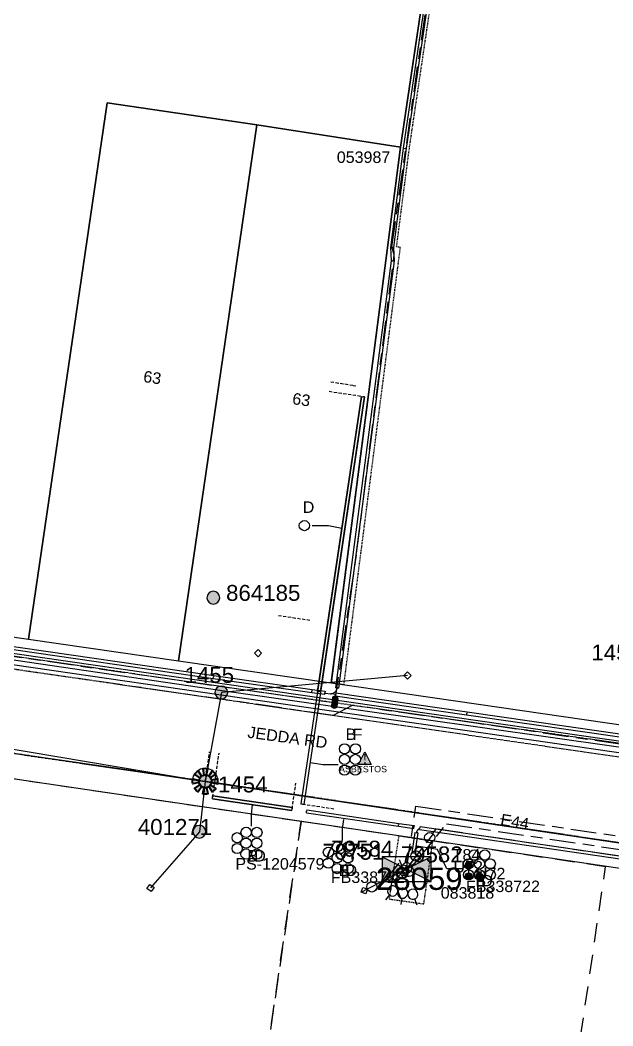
# Model space of a CAD drawing. Header units: metres. Extents: x 303290 to 305422, y 6242588 to 6244350.
# Drawn here: x 304399 to 304492, y 6243070.3 to 6243228.2 of the extents above; entities that cross this region are included whole.
import ezdxf
from ezdxf.enums import TextEntityAlignment as Align

# ---------------------------------------------------------------- set-up
doc = ezdxf.new("R2010")
doc.units = ezdxf.units.M
for name, pattern in [('Cable Exist OH', [1, 1, 0]), ('Cable Exist UG', [8.2, 4, -1.2, 1.8, -1.2]), ('Dash', [5, 3, -2]), ('DASHED', [0.75, 0.5, -0.25]), ('HIDDEN', [0.375, 0.25, -0.125]), ('HIDDEN2', [0.1875, 0.125, -0.0625])]:
    doc.linetypes.add(name, pattern=pattern)
doc.layers.get('0').update_dxf_attribs({"color": 6})
for name, color, linetype in [('Cadastre Developer_SP_EXT', 9, 'Continuous'), ('Cadastre Land Parcels_SP_EXT', 9, 'Continuous'), ('Cadastre Other Property_SP_EXT', 9, 'HIDDEN'), ('Cadastre Roads_SP_EXT', 9, 'Continuous'), ('Duct_SP_EXT', 7, 'Continuous'), ('Equip_HV_EXT', 7, 'Continuous'), ('Equip_LV_EXT', 7, 'Continuous'), ('Equip_SP_SL_EXT', 7, 'Continuous'), ('Mains_HV_EXT', 7, 'Continuous'), ('Mains_LV_EXT', 7, 'Continuous'), ('Mains_SL_EXT', 7, 'Continuous'), ('Mains_TR_EXT', 7, 'Continuous'), ('Services_SP_EXT', 7, 'Continuous'), ('Sub_SP_EXT', 7, 'Continuous'), ('SupportsOH_SP_TR_HV_LV_SL_EXT', 7, 'Continuous'), ('Trench_SP_EXT', 7, 'Continuous'), ('UNKNOWN_FEATURES', 1, 'DASHED')]:
    doc.layers.add(name, color=color, linetype=linetype)
doc.styles.add('iecNAME', font='times.ttf')
doc.styles.add('POLE_LABEL', font='arial.ttf')
doc.styles.get("Standard").update_dxf_attribs({"font": 'arial.ttf'})
doc.styles.add('SWITCH_LABEL', font='arial.ttf', dxfattribs={"height": 2.5})
doc.linetypes.add('Cable E OH', pattern='A,9.4,["E",Standard,S=1.7,R=0,X=0,Y=-1],0', length=9.4)
doc.linetypes.add('Cable P UG', pattern='A,6,-0.5,["P",Standard,S=1.7,R=0,X=0.5,Y=-1],-2.9', length=9.4)

# ---------------------------------------------------------------- blocks, each defined once
blk = doc.blocks.new('SUB_PADMOUNT_EXT')
for points in [[(0, 0), (-3.84, 1.92), (-3.84, -1.92)], [(0, 0), (3.84, 1.92), (3.84, -1.92)]]:
    blk.add_hatch(color=256).paths.add_polyline_path(points)
for p, q in [((3.84, 1.92), (-3.84, -1.92)), ((-3.84, 1.92), (3.84, -1.92))]:
    blk.add_line(p, q)
blk.add_lwpolyline([(-3.84, -1.92), (3.84, -1.92), (3.84, 1.92), (-3.84, 1.92)], close=True)
for tag, height, flags, p in [('ASSET_NUM', 3.5, 8, (2, 2)), ('STREET_CODE', 0.2, 9, (1.5, 0)), ('CONSTRUCTED_VOLTAGE', 0.2, 9, (1.5, -0.2)), ('OPERATING_VOLTAGE', 0.2, 9, (1.5, -0.6)), ('ORIENTATION', 0.2, 9, (1.5, -0.8)), ('OWNED_BY', 0.2, 9, (1.5, -1)), ('OPERATED_BY', 0.2, 9, (1.5, -1.2)), ('SECONDARY_VOLTAGE', 0.2, 9, (1.5, -1.6)), ('NO_PHASES', 0.2, 9, (1.5, -0.4)), ('MAINTAINED_BY', 0.2, 9, (1.5, -1.4)), ('STATE', 0.2, 9, (1.5, -1.8)), ('SUBSTATION_TYPE', 0.2, 9, (1.5, -2.2)), ('STREETNAME', 0.2, 9, (1.5, -3)), ('SUBURB', 0.2, 9, (1.5, -3.2)), ('PARENT', 0.2, 9, (1.5, -2)), ('USAGE', 0.2, 9, (1.5, -2.4)), ('LEGEND', 0.2, 9, (1.5, -2.6)), ('LOCATION', 0.2, 9, (1.5, -2.8)), ('Z', 0.2, 1, (1.5, -3.6)), ('NOTES', 0.2, 9, (1.5, -3.4))]:
    blk.add_attdef(tag, text='', height=height, dxfattribs=dict(flags=flags)).set_placement(p, align=Align.MIDDLE_LEFT)
blk = doc.blocks.new('DUCT_EXT')
blk.add_circle((0, 0.8), 0.8)
at = {"flags": 1}
blk.add_attdef('Z', (0, 0), '', height=0.2, dxfattribs=at)
at = {"flags": 9}
for tag, p in [('DUCT_CODE', (0, 0)), ('XSECT_TYPE', (0, -0.2)), ('STATE', (0, -0.6)), ('FB_REFERENCE', (0, -0.4)), ('NOTES', (0, -0.8))]:
    blk.add_attdef(tag, text='', height=0.2, dxfattribs=at).set_placement(p, align=Align.MIDDLE_LEFT)
blk = doc.blocks.new('SL_NIGHTWATCH_EXT')
at = {"lineweight": 40}
h = blk.add_hatch(color=256, dxfattribs=at)
h.paths.add_polyline_path([(0.39, 1.96, 0.098491), (-0.39, 1.96), (-0.2, 0.98, -0.098491), (0.19, 0.98)])
h.paths.add_polyline_path([(0.55, 0.83, -0.098491), (0.83, 0.56), (1.66, 1.11, 0.098491), (1.11, 1.66)])
h.paths.add_polyline_path([(0.98, 0.2, -0.098491), (0.98, -0.19), (1.96, -0.39, 0.098491), (1.96, 0.39)])
h.paths.add_polyline_path([(0.83, -0.55, -0.098491), (0.56, -0.83), (1.11, -1.66, 0.098491), (1.66, -1.11)])
h.paths.add_polyline_path([(-0.19, -0.98), (-0.39, -1.96, 0.098491), (0.39, -1.96), (0.2, -0.98, -0.098491)])
h.paths.add_polyline_path([(-0.83, -0.56), (-1.66, -1.11, 0.098491), (-1.11, -1.66), (-0.55, -0.83, -0.098491)])
h.paths.add_polyline_path([(-0.98, 0.19), (-1.96, 0.39, 0.098491), (-1.96, -0.39), (-0.98, -0.2, -0.098491)])
h.paths.add_polyline_path([(-1.11, 1.66, 0.098491), (-1.66, 1.11), (-0.83, 0.55, -0.098491), (-0.56, 0.83)])
for p, q in [((-1.16, 1.63), (-1.16, 1.63, 0)), ((-1.1, 1.64), (-1.1, 1.64, 0)), ((1.08, 1.63), (1.08, 1.63, 0)), ((-0.86, -0.57), (-0.86, -0.57, 0)), ((0.82, -0.57), (0.82, -0.57, 0)), ((1.96, -0.37), (1.96, -0.37, 0)), ((1.13, -1.65), (1.13, -1.65, 0))]:
    blk.add_line(p, q, dxfattribs=at)
for points in [[(-0.56, 0.83, 0.098491), (-0.83, 0.55), (-1.66, 1.11, -0.098491), (-1.11, 1.66)], [(-0.2, 0.98, -0.098491), (0.19, 0.98), (0.39, 1.96, 0.098491), (-0.39, 1.96)], [(0.83, 0.56), (1.66, 1.11, 0.098491), (1.11, 1.66), (0.55, 0.83, -0.098491)], [(-0.98, 0.19, 0.098491), (-0.98, -0.2), (-1.96, -0.39, -0.098491), (-1.96, 0.39)], [(0.98, -0.19), (1.96, -0.39, 0.098491), (1.96, 0.39), (0.98, 0.2, -0.098491)], [(-0.83, -0.56, 0.098491), (-0.55, -0.83), (-1.11, -1.66, -0.098491), (-1.66, -1.11)], [(0.2, -0.98), (0.39, -1.96, -0.098491), (-0.39, -1.96), (-0.19, -0.98, 0.098491)], [(0.56, -0.83), (1.11, -1.66, 0.098491), (1.66, -1.11), (0.83, -0.55, -0.098491)]]:
    blk.add_lwpolyline(points, format="xyb", close=True, dxfattribs=at)
blk.add_circle((0, 0), 1, dxfattribs=at)
blk = doc.blocks.new('CCP_EXT')
at = {"flags": 9}
for tag, p in [('LIFE_SUPPORT', (0, -1.6)), ('STATE', (0, -1.8)), ('NOTES', (0, -2))]:
    blk.add_attdef(tag, text='', height=0.2, dxfattribs=at).set_placement(p, align=Align.MIDDLE_LEFT)
blk.add_wipeout([(0, 0.57), (0.57, 0), (0, -0.57), (-0.57, 0)])
blk.add_lwpolyline([(-0.57, 0), (0, 0.57), (0.57, 0), (0, -0.57), (-0.57, 0)])
at = {"flags": 1}
blk.add_attdef('Z', (0, 0), '', height=0.2, dxfattribs=at)
at = {"flags": 9}
for tag, p in [('CCP_TYPE', (0, 0)), ('CONSTRUCTED_VOLTAGE', (0, -0.2)), ('OPERATING_VOLTAGE', (0, -0.6)), ('ORIENTATION', (0, -0.8)), ('OWNED_BY', (0, -1)), ('NO_PHASES', (0, -0.4)), ('USAGE', (0, -1.2)), ('LEGEND', (0, -1.4))]:
    blk.add_attdef(tag, text='', height=0.2, dxfattribs=at).set_placement(p, align=Align.MIDDLE_LEFT)
blk = doc.blocks.new('POLE_EXT')
blk.add_hatch(color=256).paths.add_polyline_path([(-1, 0, 1), (1, 0, 1)])
blk.add_lwpolyline([(-1, 0, 1), (1, 0, 1)], format="xyb", close=True)
for tag, height, flags, p in [('pNumber', 2.5, 8, (-17.84, 2.07)), ('OWNED_BY', 0.2, 9, (1.35, -0.4)), ('SPECIAL_USE', 0.2, 9, (1.35, -0.8)), ('STATE', 0.2, 9, (1.35, -1)), ('cLV', 0.2, 9, (1.35, -1.4)), ('hDepth', 0.2, 9, (1.35, -1.6)), ('PARENT', 0.2, 9, (1.35, -0.6)), ('USAGE', 0.2, 9, (1.35, -1.2)), ('hDia', 0.2, 9, (1.35, -1.8)), ('cHV', 0.2, 9, (1.35, -2)), ('LBRACKET', 0.2, 9, (1.35, -2.2)), ('LExisting', 0.2, 9, (1.35, -2.4)), ('LANTNUMBER', 0.2, 9, (1.35, -2.6)), ('LOther', 0.2, 9, (1.35, -2.8)), ('LRemove', 0.2, 9, (1.35, -3)), ('LEGEND', 0.2, 9, (1.35, -3.2)), ('cLinedev', 0.2, 9, (1.35, -3.4)), ('pExisting', 0.2, 9, (1.35, -3.8)), ('pFooting', 0.2, 9, (1.35, -4.4)), ('pNew', 0.2, 9, (1.35, -4.6)), ('LOCATION', 0.2, 9, (1.35, -3.6)), ('PFNUMBER', 0.2, 9, (1.35, -4)), ('NEWPFNUMBER', 0.2, 9, (1.35, -4.2)), ('pRelocate', 0.2, 9, (1.35, -5)), ('pRemove', 0.2, 9, (1.35, -5.2)), ('pReplace', 0.2, 9, (1.35, -5.4)), ('pStay', 0.2, 9, (1.35, -5.6)), ('pType', 0.2, 9, (1.35, -5.8)), ('cspan', 0.2, 9, (1.35, -6)), ('STREETNAME', 0.2, 9, (1.35, -6.2)), ('SUBURB', 0.2, 9, (1.35, -6.4)), ('OPERATED_BY', 0.2, 9, (1.36, -7.01)), ('NOTES', 0.2, 9, (1.35, -6.6)), ('MAINTAINED_BY', 0.2, 9, (1.36, -6.81))]:
    blk.add_attdef(tag, text='', height=height, dxfattribs=dict(flags=flags)).set_placement(p, align=Align.MIDDLE_LEFT)
at = {"style": 'POLE_LABEL'}
for tag, height, flags, p in [('ASSET_NUM', 2.5, 8, (2, 2)), ('STRUCTURE_PLANT_NUMBER', 0.2, 9, (1.35, 0.03)), ('STREET_CODE', 0.2, 9, (1.35, -0.2))]:
    blk.add_attdef(tag, text='', height=height, dxfattribs=dict(at, flags=flags)).set_placement(p, align=Align.MIDDLE_LEFT)
at = {"flags": 1}
blk.add_attdef('Z', (1.35, -7.33), '', height=0.2, dxfattribs=at)
blk = doc.blocks.new('HV_STJ_EXT')
h = blk.add_hatch(color=256)
edge = h.paths.add_edge_path()
edge.add_ellipse((-0.59, 0.13), major_axis=(0.226, 0.226), ratio=1, start_angle=45, end_angle=135)
edge.add_line((-0.91, 0.13), (-0.91, -0.13))
edge.add_ellipse((-0.59, -0.13), major_axis=(0.226, 0.226), ratio=1, start_angle=135, end_angle=225)
edge.add_line((-0.59, -0.45), (0.59, -0.45))
edge.add_ellipse((0.59, -0.13), major_axis=(-0.226, 0.226), ratio=1, start_angle=135, end_angle=225)
edge.add_line((0.91, -0.13), (0.91, 0.13))
edge.add_ellipse((0.59, 0.13), major_axis=(-0.226, 0.226), ratio=1, start_angle=225, end_angle=315)
edge.add_line((0.59, 0.45), (-0.59, 0.45))
blk.add_lwpolyline([(-0.91, 0.13), (-0.91, -0.13, 0.414214), (-0.59, -0.45), (0.59, -0.45, 0.414214), (0.91, -0.13), (0.91, 0.13, 0.414214), (0.59, 0.45), (-0.59, 0.45, 0.414214)], format="xyb", close=True)
for tag, flags, p in [('ORIENTATION', 9, (1.5, 0)), ('Z', 1, (1.5, -0.8)), ('USAGE', 9, (1.5, -0.2)), ('LEGEND', 9, (1.5, -0.4)), ('NOTES', 9, (1.5, -0.6))]:
    blk.add_attdef(tag, text='', height=0.2, dxfattribs=dict(flags=flags)).set_placement(p, align=Align.MIDDLE_LEFT)
blk = doc.blocks.new('WARNING_FEATURE_EXT')
h = blk.add_hatch(color=2)
h.dxf.hatch_style = 1
h.paths.add_polyline_path([(0, 1.99), (-0.99, 0), (1, 0)])
at = {"color": 18, "true_color": 0x000000}
blk.add_lwpolyline([(-0.99, 0), (0, 1.99), (1, 0)], close=True, dxfattribs=at)
at = {"color": 18, "true_color": 0x000000, "insert": (0, 0.87), "char_height": 1.5, "attachment_point": 5, "line_spacing_factor": 1.5, "style": 'iecNAME'}
blk.add_mtext_dynamic_manual_height_columns('!', width=1.5, gutter_width=4, heights=[0], dxfattribs=at)
at = {"color": 2, "flags": 1}
for tag, p in [('STATE', (1.19, 2.01)), ('HAZMAT_ID', (1.19, 0.72))]:
    blk.add_attdef(tag, p, '', height=0.8, dxfattribs=at)
at = {"color": 2}
blk.add_attdef('WARNING_TYPE', text='', height=1, dxfattribs=at).set_placement((-4.07, -1.22), (4.88, -1.22), align=Align.ALIGNED)
at = {"color": 2, "flags": 1}
blk.add_attdef('WARNING_DESC', text='', height=0.8, dxfattribs=at).set_placement((1.19, -0.56), align=Align.MIDDLE_CENTER)
blk = doc.blocks.new('LV_UG_DFUSE_OPEN_EXT')
for points in [[(1, 0), (0, 0)], [(6.2, 0.01), (7.2, 0.01)]]:
    blk.add_lwpolyline(points)
for centre in [(1.8, 0), (5.4, 0.01)]:
    blk.add_circle(centre, 0.8)
at = {"flags": 9}
for tag, p in [('ACTUAL_STATUS', (0, 0)), ('CONSTRUCTED_VOLTAGE', (0, -0.2)), ('OPERATING_VOLTAGE', (0, -0.6)), ('ORIENTATION', (0, -0.8)), ('STATE', (0, -1)), ('SWITCH_TYPE', (0, -1.2)), ('NO_PHASES', (0, -0.4)), ('USAGE', (0, -1.4)), ('NOTES', (0, -1.6))]:
    blk.add_attdef(tag, text='', height=0.2, dxfattribs=at).set_placement(p, align=Align.MIDDLE_LEFT)
at = {"flags": 1}
blk.add_attdef('Z', (0, 0), '', height=0.2, dxfattribs=at)
blk = doc.blocks.new('LV_UG_DFUSE_CLOSED_EXT')
for points in [[(1, 0), (0, 0)], [(5.04, 0.73), (2.16, -0.72)], [(5.05, -0.71), (2.16, 0.72)], [(6.2, 0.01), (7.2, 0.01)]]:
    blk.add_lwpolyline(points)
for centre in [(1.8, 0), (5.4, 0.01)]:
    blk.add_circle(centre, 0.8)
at = {"flags": 9}
for tag, p in [('ACTUAL_STATUS', (0, 0)), ('CONSTRUCTED_VOLTAGE', (0, -0.2)), ('OPERATING_VOLTAGE', (0, -0.6)), ('ORIENTATION', (0, -0.8)), ('STATE', (0, -1)), ('SWITCH_TYPE', (0, -1.2)), ('NO_PHASES', (0, -0.4)), ('USAGE', (0, -1.4)), ('NOTES', (0, -1.6))]:
    blk.add_attdef(tag, text='', height=0.2, dxfattribs=at).set_placement(p, align=Align.MIDDLE_LEFT)
at = {"flags": 1}
blk.add_attdef('Z', (0, 0), '', height=0.2, dxfattribs=at)
blk = doc.blocks.new('SWG_HOLEC_SU_EXT')
blk.add_line((1.8, -2), (5.8, -2))
for points in [[(1, 0), (0, 0)], [(6.6, 0), (7.6, 0)]]:
    blk.add_lwpolyline(points)
for points in [[(1.8, -0.8, 1), (1.8, 0.8, 1)], [(5.8, -0.8, 1), (5.8, 0.8, 1)]]:
    blk.add_lwpolyline(points, format="xyb", close=True)
at = {"style": 'SWITCH_LABEL', "flags": 8}
blk.add_attdef('ASSET_NUM', text='', height=2.5, rotation=179.9544, dxfattribs=at).set_placement((-2.4, 0), align=Align.MIDDLE_LEFT)
at = {"flags": 1}
blk.add_attdef('Z', (0, 0), '', height=0.2, dxfattribs=at)
at = {"flags": 9}
for tag, p in [('ACTUAL_STATUS', (0, -0.4)), ('CONSTRUCTED_VOLTAGE', (0, -0.6)), ('OPERATING_VOLTAGE', (0, -1)), ('ORIENTATION', (0, -1.2)), ('OWNED_BY', (0, -1.4)), ('NO_PHASES', (0, -0.8)), ('PARENT', (0, -1.6)), ('STATE', (0, -1.8)), ('SWITCH_TYPE', (0, -2)), ('STREETNAME', (0, -2.6)), ('SUBURB', (0, -2.8)), ('USAGE', (0, -2.2)), ('LOCATION', (0, -2.4)), ('NOTES', (0, -3))]:
    blk.add_attdef(tag, text='', height=0.2, dxfattribs=at).set_placement(p, align=Align.MIDDLE_LEFT)
at = {"style": 'SWITCH_LABEL', "flags": 9}
blk.add_attdef('STREET_CODE', text='', height=0.2, dxfattribs=at).set_placement((0, -0.2), align=Align.MIDDLE_LEFT)
blk = doc.blocks.new('CABLE_LARGE_EXT')
h = blk.add_hatch(color=256)
edge = h.paths.add_edge_path()
edge.add_arc((0, 0.55), 0.55, 0, 360)
blk.add_circle((0, 0.55), 0.55)
at = {"flags": 1}
blk.add_attdef('Z', (0, 0), '', height=0.2, dxfattribs=at)
at = {"flags": 9}
for tag, p in [('COND_CODE', (0, 0)), ('STATE', (0, -0.4)), ('XSECT_SIZE', (0, -0.6)), ('FB_REFERENCE', (0, -0.2)), ('NOTES', (0, -0.8))]:
    blk.add_attdef(tag, text='', height=0.2, dxfattribs=at).set_placement(p, align=Align.MIDDLE_LEFT)

msp = doc.modelspace()

# ---------------------------------------------------------------- linework, layer by layer
at = {"layer": 'Cadastre Land Parcels_SP_EXT', "linetype": 'Continuous'}
for points in [[(304689.87, 6243229.17), (304703.6, 6243321.84), (304712.79, 6243383.87), (304724.47, 6243463.08), (304491.96, 6243432.53), (304485.28, 6243387.41), (304476.13, 6243325.63), (304458.71, 6243208.25), (304447.85, 6243124.18), (304470.95, 6243120.83), (304494.4, 6243117.43), (304506.87, 6243201.11), (304530.49, 6243197.61), (304537.29, 6243196.61), (304553.83, 6243194.16), (304577.56, 6243190.66), (304601.15, 6243187.13), (304624.79, 6243183.62), (304681.91, 6243175.15), (304689.87, 6243229.17)], [(304485.28, 6243387.41), (304491.96, 6243432.53), (304424.54, 6243423.69), (304390.95, 6243218.58), (304377.19, 6243134.41), (304400.34, 6243131.06), (304412.7, 6243215.24), (304436.16, 6243211.77), (304458.71, 6243208.25), (304476.13, 6243325.63), (304485.28, 6243387.41)], [(304423.89, 6243127.65), (304436.16, 6243211.77), (304412.7, 6243215.24), (304400.34, 6243131.06), (304423.89, 6243127.65)], [(304458.71, 6243208.25), (304436.16, 6243211.77), (304423.89, 6243127.65), (304447.85, 6243124.18), (304458.71, 6243208.25)], [(304660.4, 6243057.39), (304659.8, 6243063.83), (304656.01, 6243069.07), (304650.12, 6243071.87), (304395.34, 6243109.51), (304374.66, 6242968.9), (304610.22, 6242934.37), (304638.29, 6242930.26), (304660.4, 6243057.39)]]:
    msp.add_lwpolyline(points, close=True, dxfattribs=at)
at = {"layer": 'Cadastre Other Property_SP_EXT', "linetype": 'HIDDEN2'}
msp.add_lwpolyline([(304458.43, 6243100.15), (304456.93, 6243090.27), (304462.38, 6243089.5), (304463.78, 6243099.34), (304458.43, 6243100.15)], close=True, dxfattribs=at)
at = {"layer": 'Duct_SP_EXT'}
for p, q in [((304459.18, 6243208.11), (304465.98, 6243254.17)), ((304459.66, 6243208.05), (304466.46, 6243254.1)), ((304457.19, 6243192.55), (304459.18, 6243208.11)), ((304459.18, 6243208.11), (304459.42, 6243208.08)), ((304457.67, 6243192.53), (304459.66, 6243208.05)), ((304459.66, 6243208.05), (304459.42, 6243208.08)), ((304457.3, 6243190.44), (304457.19, 6243192.55)), ((304457.19, 6243192.55), (304457.43, 6243192.54)), ((304457.67, 6243192.53), (304457.43, 6243192.54)), ((304457.78, 6243190.42), (304457.67, 6243192.53)), ((304448.57, 6243123.41), (304457.3, 6243190.44)), ((304449.05, 6243123.34), (304457.78, 6243190.42)), ((304457.3, 6243190.44), (304457.54, 6243190.43)), ((304457.78, 6243190.42), (304457.54, 6243190.43)), ((304452.58, 6243169.15), (304443.09, 6243105.19)), ((304453.05, 6243169.08), (304443.56, 6243105.12)), ((304445.71, 6243122.85), (304452.58, 6243169.15)), ((304446.18, 6243122.78), (304453.05, 6243169.08)), ((304452.58, 6243169.15), (304452.82, 6243169.11)), ((304452.58, 6243169.15), (304452.82, 6243169.11)), ((304453.05, 6243169.08), (304452.82, 6243169.11)), ((304453.05, 6243169.08), (304452.82, 6243169.11)), ((304319.2, 6243140.85), (304429.35, 6243124.89)), ((304319.27, 6243141.32), (304429.42, 6243125.36)), ((304429.35, 6243124.89), (304429.38, 6243125.13)), ((304429.35, 6243124.89), (304429.38, 6243125.13)), ((304429.35, 6243124.89), (304429.35, 6243124.89)), ((304429.35, 6243124.89), (304444.79, 6243122.65)), ((304429.42, 6243125.36), (304429.38, 6243125.13)), ((304429.42, 6243125.36), (304429.38, 6243125.13)), ((304429.42, 6243125.36), (304429.42, 6243125.36)), ((304429.42, 6243125.36), (304444.85, 6243123.13)), ((304444.79, 6243122.65), (304444.82, 6243122.89)), ((304444.85, 6243123.13), (304444.82, 6243122.89)), ((304444.85, 6243123.13), (304446.89, 6243122.86)), ((304446.89, 6243122.86), (304446.86, 6243122.63)), ((304448.57, 6243123.41), (304448.81, 6243123.38)), ((304449.05, 6243123.34), (304448.81, 6243123.38)), ((304444.79, 6243122.65), (304446.83, 6243122.39)), ((304445.71, 6243122.85), (304445.95, 6243122.82)), ((304446.18, 6243122.78), (304445.95, 6243122.82)), ((304446.83, 6243122.39), (304446.86, 6243122.63)), ((304448.48, 6243122.1), (304448.51, 6243122.33)), ((304469.08, 6243119.13), (304448.48, 6243122.1)), ((304448.55, 6243122.57), (304448.51, 6243122.33)), ((304469.15, 6243119.61), (304448.55, 6243122.57)), ((304469.08, 6243119.13), (304469.11, 6243119.37)), ((304469.08, 6243119.13), (304469.11, 6243119.37)), ((304517.67, 6243112.09), (304469.08, 6243119.13)), ((304469.08, 6243119.13), (304469.08, 6243119.13)), ((304469.15, 6243119.61), (304469.11, 6243119.37)), ((304469.15, 6243119.61), (304469.11, 6243119.37)), ((304517.74, 6243112.57), (304469.15, 6243119.61)), ((304469.15, 6243119.61), (304469.15, 6243119.61)), ((304429.2, 6243106), (304429.23, 6243106.24)), ((304429.2, 6243106), (304429.23, 6243106.24)), ((304429.2, 6243106), (304441.66, 6243104.15)), ((304441.66, 6243104.15), (304429.2, 6243106)), ((304429.27, 6243106.48), (304429.23, 6243106.24)), ((304429.27, 6243106.48), (304429.23, 6243106.24)), ((304429.27, 6243106.48), (304441.73, 6243104.63)), ((304441.73, 6243104.63), (304429.27, 6243106.48)), ((304441.66, 6243104.15), (304441.7, 6243104.39)), ((304441.66, 6243104.15), (304441.7, 6243104.39)), ((304441.73, 6243104.63), (304441.7, 6243104.39)), ((304441.73, 6243104.63), (304441.7, 6243104.39)), ((304443.09, 6243105.19), (304443.33, 6243105.16)), ((304443.56, 6243105.12), (304443.33, 6243105.16)), ((304443.95, 6243103.8), (304443.98, 6243104.04)), ((304444.02, 6243104.28), (304443.98, 6243104.04)), ((304444.02, 6243104.28), (304458.45, 6243102.14)), ((304443.95, 6243103.8), (304458.38, 6243101.67)), ((304458.38, 6243101.67), (304458.41, 6243101.91)), ((304458.38, 6243101.67), (304460.78, 6243101.31)), ((304458.45, 6243102.14), (304458.41, 6243101.91)), ((304458.45, 6243102.14), (304460.85, 6243101.79)), ((304460.78, 6243101.31), (304460.82, 6243101.55)), ((304460.85, 6243101.79), (304460.82, 6243101.55)), ((304461.72, 6243101.18), (304461.75, 6243101.41)), ((304461.72, 6243101.18), (304527.54, 6243091.46)), ((304461.79, 6243101.65), (304461.75, 6243101.41)), ((304461.79, 6243101.65), (304527.61, 6243091.94)), ((304460.97, 6243100.7), (304460.49, 6243097.53)), ((304460.97, 6243100.7), (304461.2, 6243100.67)), ((304461.44, 6243100.63), (304460.97, 6243097.46)), ((304461.44, 6243100.63), (304461.2, 6243100.67)), ((304460.49, 6243097.53), (304460.73, 6243097.5)), ((304460.97, 6243097.46), (304460.73, 6243097.5))]:
    msp.add_line(p, q, dxfattribs=at)
for points in [[(304444.88, 6243148.89), (304447.44, 6243148.89), (304449.49, 6243148.45)], [(304448.94, 6243111.32), (304446.52, 6243111.32), (304444.61, 6243111.63)], [(304435.32, 6243101.7), (304435.32, 6243103.59), (304435.52, 6243105.02)], [(304449.63, 6243099.42), (304449.63, 6243101.3), (304449.83, 6243102.73)], [(304468.58, 6243094.99), (304465.96, 6243094.99), (304464.53, 6243098.04), (304461.29, 6243098.58)]]:
    msp.add_lwpolyline(points, dxfattribs=at)
at = {"layer": 'Mains_HV_EXT', "linetype": 'Cable Exist OH'}
for points in [[(304387.73, 6243114.61), (304428.08, 6243108.73)], [(304428.08, 6243108.73), (304504.02, 6243097.47)]]:
    msp.add_lwpolyline(points, dxfattribs=at)
at = {"layer": 'Mains_HV_EXT', "linetype": 'Continuous'}
msp.add_lwpolyline([(304430.05, 6243108.44, 1.002489), (304426.06, 6243109.04)], format="xyb", dxfattribs=at)
at = {"layer": 'Mains_HV_EXT', "linetype": 'Cable Exist UG'}
for points in [[(304459.66, 6243094.94), (304461.12, 6243104.84), (304461.12, 6243104.84), (304566.45, 6243089.28), (304569.1, 6243086.92), (304569.1, 6243086.92), (304603.88, 6243081.81), (304602.67, 6243073.03)], [(304459.66, 6243094.94), (304461.14, 6243096.02), (304465.93, 6243102.07), (304465.93, 6243102.07), (304491.34, 6243098.3), (304491.34, 6243098.3), (304559.3, 6243088.28), (304560.67, 6243081.3)]]:
    msp.add_lwpolyline(points, dxfattribs=at)
at = {"layer": 'Mains_LV_EXT', "linetype": 'Cable Exist OH'}
for points in [[(304387.73, 6243114.61), (304428.08, 6243108.73)], [(304428.08, 6243108.73), (304504.02, 6243097.47)]]:
    msp.add_lwpolyline(points, dxfattribs=at)
at = {"layer": 'Mains_LV_EXT', "linetype": 'Cable Exist UG'}
msp.add_lwpolyline([(304459.66, 6243094.94), (304464.47, 6243101.27), (304464.47, 6243101.27), (304491.2, 6243097.31), (304527.68, 6243091.91)], dxfattribs=at)
at = {"layer": 'Mains_SL_EXT', "linetype": 'Cable Exist OH'}
msp.add_lwpolyline([(304504.02, 6243097.47), (304428.08, 6243108.73), (304387.73, 6243114.61)], dxfattribs=at)
at = {"layer": 'Trench_SP_EXT', "linetype": 'Cable Exist UG'}
for points in [[(304451.29, 6243170.85), (304451.69, 6243170.79)], [(304448.56, 6243122.35), (304448.28, 6243122.39), (304447.76, 6243122.46)], [(304460.49, 6243096), (304457.85, 6243093.28)]]:
    msp.add_lwpolyline(points, dxfattribs=at)
for points in [[(304446.95, 6243122.58), (304447.75, 6243122.47), (304447.75, 6243122.47, 0.274534), (304448.74, 6243123.18), (304448.74, 6243123.18), (304448.78, 6243123.35)], [(304461.2, 6243100.67, -0.175339), (304461.75, 6243101.41)]]:
    msp.add_lwpolyline(points, format="xyb", dxfattribs=at)
at = {"layer": 'UNKNOWN_FEATURES'}
for points in [[(304447.78, 6243171.44), (304451.29, 6243170.91)], [(304447.52, 6243169.95), (304452.47, 6243169.21)], [(304439.56, 6243134.76), (304444.51, 6243134.05)], [(304428.08, 6243108.73), (304428.77, 6243113.38)], [(304429.23, 6243106.24), (304430.26, 6243113.16)], [(304441.7, 6243104.39), (304442.3, 6243108.42)], [(304443.33, 6243105.16), (304448.27, 6243104.43)]]:
    msp.add_lwpolyline(points, dxfattribs=at)

# ---------------------------------------------------------------- block references
at = {"layer": 'Duct_SP_EXT'}
for name, p in [('DUCT_EXT', (304443.63, 6243148.07)), ('DUCT_EXT', (304449.94, 6243113.03)), ('DUCT_EXT', (304451.64, 6243113.03)), ('DUCT_EXT', (304449.93, 6243111.38)), ('DUCT_EXT', (304451.63, 6243111.38)), ('DUCT_EXT', (304449.93, 6243109.68)), ('DUCT_EXT', (304451.63, 6243109.68)), ('DUCT_EXT', (304470.25, 6243096.37)), ('DUCT_EXT', (304471.95, 6243096.37)), ('DUCT_EXT', (304469.4, 6243094.97)), ('CABLE_LARGE_EXT', (304469.4, 6243095.03)), ('DUCT_EXT', (304471.1, 6243094.97)), ('DUCT_EXT', (304472.8, 6243094.97)), ('DUCT_EXT', (304469.4, 6243093.27)), ('DUCT_EXT', (304471.1, 6243093.27)), ('DUCT_EXT', (304472.8, 6243093.27)), ('CABLE_LARGE_EXT', (304469.4, 6243093.27)), ('CABLE_LARGE_EXT', (304471.1, 6243093.27))]:
    msp.add_blockref(name, p, dxfattribs=at)
ref = msp.add_blockref('WARNING_FEATURE_EXT', (304453.13, 6243111.38), dxfattribs=at)
ref.add_attrib('WARNING_TYPE', 'ASBESTOS', (304449.07, 6243110.16), dxfattribs={"layer": '0', "color": 2, "height": 1})
at = {"layer": 'Duct_SP_EXT', "rotation": 89.7853036075964}
for p in [(304435.29, 6243100.72), (304436.99, 6243100.71), (304433.88, 6243099.88), (304435.28, 6243099.02), (304436.98, 6243099.01), (304449.6, 6243098.43), (304451.3, 6243098.43), (304433.88, 6243098.18), (304435.28, 6243097.32), (304436.98, 6243097.31), (304448.2, 6243097.59), (304448.19, 6243095.89), (304449.59, 6243096.73), (304451.29, 6243096.73), (304449.59, 6243095.03), (304451.29, 6243095.03)]:
    msp.add_blockref('DUCT_EXT', p, dxfattribs=at)
at = {"layer": 'Equip_HV_EXT', "rotation": 82.40535660937017}
msp.add_blockref('HV_STJ_EXT', (304448.39, 6243121.16), dxfattribs=at)
at = {"layer": 'Equip_HV_EXT'}
ref = msp.add_blockref('SWG_HOLEC_SU_EXT', (304461.14, 6243096.02), dxfattribs=dict(at, rotation=230.9148440550087))
ref.add_attrib('ASSET_NUM', '79582', dxfattribs={"layer": '0', "height": 2.5, "style": 'SWITCH_LABEL'}).set_placement((304458.75, 6243097.27), align=Align.MIDDLE_LEFT)
at = {"layer": 'Equip_LV_EXT', "rotation": 53.17365868797924}
msp.add_blockref('LV_UG_DFUSE_OPEN_EXT', (304460.06, 6243095.57), dxfattribs=at)
at = {"layer": 'Equip_SP_SL_EXT'}
msp.add_blockref('SL_NIGHTWATCH_EXT', (304428.08, 6243108.73), dxfattribs=at)
at = {"layer": 'Sub_SP_EXT'}
ref = msp.add_blockref('SUB_PADMOUNT_EXT', (304459.66, 6243094.94), dxfattribs=at)
ref.add_attrib('ASSET_NUM', '28059', dxfattribs={"layer": '0', "height": 3.5}).set_placement((304461.66, 6243095.19), align=Align.TOP_CENTER)
at = {"layer": 'SupportsOH_SP_TR_HV_LV_SL_EXT'}
ref = msp.add_blockref('POLE_EXT', (304429.35, 6243137.56), dxfattribs=at)
ref.add_attrib('ASSET_NUM', '864185', dxfattribs={"layer": '0', "height": 2.5, "style": 'POLE_LABEL'}).set_placement((304431.35, 6243138.31), align=Align.MIDDLE_LEFT)
ref = msp.add_blockref('POLE_EXT', (304494.43, 6243126.2), dxfattribs=at)
ref.add_attrib('ASSET_NUM', '1459', dxfattribs={"layer": '0', "height": 2.5, "rotation": 0.0076, "style": 'POLE_LABEL'}).set_placement((304496.43, 6243126.95), align=Align.BOTTOM_RIGHT)
ref = msp.add_blockref('POLE_EXT', (304430.61, 6243122.68), dxfattribs=at)
ref.add_attrib('ASSET_NUM', '1455', dxfattribs={"layer": '0', "height": 2.5, "rotation": 359.9954, "style": 'POLE_LABEL'}).set_placement((304432.61, 6243123.43), align=Align.BOTTOM_RIGHT)
ref = msp.add_blockref('POLE_EXT', (304428.08, 6243108.73), dxfattribs=at)
ref.add_attrib('ASSET_NUM', '1454', dxfattribs={"layer": '0', "height": 2.5, "rotation": 0.0229, "style": 'POLE_LABEL'}).set_placement((304430.08, 6243109.49), align=Align.TOP_LEFT)
ref = msp.add_blockref('POLE_EXT', (304427.16, 6243100.82), dxfattribs=at)
ref.add_attrib('ASSET_NUM', '401271', dxfattribs={"layer": '0', "height": 2.5, "style": 'POLE_LABEL'}).set_placement((304429.16, 6243101.57), align=Align.MIDDLE_RIGHT)

# ---------------------------------------------------------------- texts
at = {"layer": 'Cadastre Land Parcels_SP_EXT'}
for rotation, p in [(351.7549, (304418.27, 6243171.43)), (351.756, (304441.65, 6243167.96))]:
    msp.add_text('63', height=1.8, rotation=rotation, dxfattribs=at).set_placement(p)
at = {"layer": 'Cadastre Other Property_SP_EXT'}
for s, p in [('053987', (304448.72, 6243205.8)), ('083818', (304465.03, 6243090.32))]:
    msp.add_text(s, height=1.8, dxfattribs=at).set_placement(p)
at = {"layer": 'Cadastre Roads_SP_EXT'}
msp.add_text('JEDDA RD', height=1.8, rotation=352.2057, dxfattribs=at).set_placement((304434.64, 6243115.6))
at = {"layer": 'Duct_SP_EXT'}
for s, p in [('D', (304443.38, 6243150.87)), ('B', (304450.09, 6243115.23)), ('F', (304451.21, 6243115.2)), ('B', (304434.7, 6243096.14)), ('D', (304435.77, 6243096.14)), ('T84', (304466.9, 6243096.3)), ('PS-1204579', (304432.81, 6243094.88)), ('U72', (304467.03, 6243094.42)), ('FB338722', (304447.79, 6243092.78)), ('B', (304449.02, 6243093.86)), ('D', (304450.08, 6243093.86)), ('U72', (304470.55, 6243093.36)), ('FB338722', (304468.99, 6243091.35)), ('B', (304470.47, 6243092.25)), ('D', (304471.37, 6243092.25))]:
    msp.add_text(s, height=1.8, dxfattribs=at).set_placement(p)
at = {"layer": 'Mains_LV_EXT'}
msp.add_text('E44', height=1.8, rotation=350.4402, dxfattribs=at).set_placement((304474.3, 6243101.88))

# ---------------------------------------------------------------- next in the draw order: block references
at = {"layer": 'Services_SP_EXT'}
for p, rotation in [((304436.36, 6243128.87), 90.0000000000002), ((304419.48, 6243091.99), 99.32204945069978), ((304453.04, 6243091.58), 206.9148436896501)]:
    msp.add_blockref('CCP_EXT', p, dxfattribs=dict(at, rotation=rotation))
msp.add_blockref('CCP_EXT', (304459.81, 6243125.36), dxfattribs=at)

# ---------------------------------------------------------------- next in the draw order: linework, layer by layer
at = {"layer": 'Cadastre Developer_SP_EXT', "linetype": 'Dash'}
for points in [[(304443.12, 6243102.42), (304395.34, 6243109.51), (304374.66, 6242968.9), (304422.45, 6242961.88), (304443.12, 6243102.42)], [(304443.12, 6243102.42), (304422.45, 6242961.88), (304470.24, 6242954.86), (304490.9, 6243095.33), (304443.12, 6243102.42)]]:
    msp.add_lwpolyline(points, close=True, dxfattribs=at)
at = {"layer": 'Cadastre Other Property_SP_EXT', "linetype": 'HIDDEN2'}
msp.add_lwpolyline([(304467.38, 6243266.67), (304458.71, 6243208.25), (304455.52, 6243183.6), (304447.86, 6243124.23), (304447.86, 6243124.23), (304449.84, 6243123.92), (304458.7, 6243192.55), (304458.1, 6243192.62), (304460.1, 6243208.07), (304468.59, 6243265.45)], dxfattribs=at)
at = {"layer": 'Mains_HV_EXT', "linetype": 'Cable P UG'}
for points in [[(303316.16, 6243314.49), (303386.86, 6243281.61), (303794.29, 6243219.6), (304221.32, 6243156.24), (304272.28, 6243147.01), (304350.82, 6243135.67), (304587.21, 6243101.43), (304667.41, 6243090.1), (304762.14, 6243074.17), (304886.51, 6243055.75), (304981.35, 6243043.75), (305056.06, 6243033.77), (305128.95, 6243023.27), (305191.75, 6243014.33), (305205.33, 6243078.02), (305286.78, 6243407.49)], [(304205.67, 6243143.19), (304269.88, 6243133.67), (304347.17, 6243120.67), (304428.08, 6243108.73), (304515.94, 6243095.7), (304597.01, 6243083.67), (304668.87, 6243073.01), (304747.81, 6243061.33), (304835.76, 6243048.42), (304887.28, 6243042.08), (304981.49, 6243026.95), (305064.16, 6243017.18), (305151.89, 6243004.93), (305219.08, 6242995.61), (305307.22, 6242983.4), (305395.58, 6242971.21), (305421.27, 6243010.88)]]:
    msp.add_lwpolyline(points, dxfattribs=at)
at = {"layer": 'Mains_HV_EXT', "linetype": 'Cable E OH'}
for points in [[(303316.16, 6243314.49), (303386.86, 6243281.61), (303794.29, 6243219.6), (304221.32, 6243156.24), (304272.1, 6243146.16), (304350.69, 6243134.78), (304430.74, 6243123.01), (304502.83, 6243112.74), (304587.08, 6243100.54), (304667.27, 6243089.21), (304762, 6243073.28), (304832.7, 6243062.83), (304886.38, 6243054.86), (304981.22, 6243042.86), (305055.93, 6243032.88), (305128.83, 6243022.38), (305192.37, 6243013.4), (305205.33, 6243078.02), (305286.78, 6243407.49)], [(305193.04, 6243012.66), (305128.53, 6243021.43), (305055.85, 6243032.05), (304981.04, 6243041.78), (304886, 6243053.91), (304832.65, 6243061.97), (304761.76, 6243072.32), (304667.21, 6243088.16), (304587.02, 6243099.51), (304502.69, 6243111.78), (304430.58, 6243122.26), (304350.66, 6243133.86), (304271.8, 6243145.34), (304221.36, 6243152.69), (304165.89, 6243160.78), (304086.42, 6243172.72), (304013.1, 6243183.73), (303852.81, 6243207.82), (303693.3, 6243231.79), (303530.31, 6243256.28), (303386.48, 6243277.89)], [(304205.67, 6243143.19), (304269.88, 6243133.67), (304353.87, 6243121.21), (304428.08, 6243108.73), (304515.94, 6243095.7), (304597.01, 6243083.67), (304668.87, 6243073.01), (304760.48, 6243059.51), (304835.76, 6243048.42), (304887.28, 6243042.08), (304981.49, 6243026.95), (305064.16, 6243017.18), (305151.89, 6243004.93), (305219.08, 6242995.61), (305307.22, 6242983.4), (305395.58, 6242971.21), (305421.78, 6243010.66)]]:
    msp.add_lwpolyline(points, dxfattribs=at)
at = {"layer": 'Mains_HV_EXT', "linetype": 'Cable Exist UG'}
for points in [[(304448.43, 6243121.15), (304451.83, 6243144.52), (304457.72, 6243191.37), (304457.37, 6243192.62), (304467.82, 6243265.94), (304483.78, 6243263.74), (304487.39, 6243288.5), (304499.3, 6243294.82), (304501.8, 6243312.69), (304503.18, 6243320.83)], [(304560.68, 6243081.28), (304561.63, 6243082.86), (304563.69, 6243088.57), (304565.79, 6243103.98), (304565.79, 6243103.98), (304540.97, 6243107.65), (304517.52, 6243111.04), (304470.52, 6243117.85), (304470.52, 6243117.85), (304451.13, 6243120.66), (304448.16, 6243119.07), (304448.16, 6243119.07), (304423.17, 6243122.69), (304242.06, 6243148.93), (304242.06, 6243148.93), (304209.43, 6243153.66), (304207.83, 6243154.15), (304207.83, 6243154.15), (304202.83, 6243156.08), (304199.57, 6243160.22), (304173.43, 6243163.67), (304170.79, 6243161.69), (304170.79, 6243161.69), (304010.89, 6243185.44)], [(304199.86, 6243180.56), (304200.58, 6243178.48), (304200.58, 6243178.48), (304199.23, 6243169.4), (304199.89, 6243162.99), (304204.06, 6243157.75), (304209.38, 6243155.69), (304241.09, 6243151.09), (304425.17, 6243124.42), (304425.17, 6243124.42), (304446.28, 6243121.37), (304448.42, 6243121.1), (304448.43, 6243121.15)]]:
    msp.add_lwpolyline(points, dxfattribs=at)
at = {"layer": 'Mains_TR_EXT', "linetype": 'Cable Exist OH'}
for points in [[(303316.07, 6243314.53), (303386.86, 6243281.61), (303794.29, 6243219.6), (304087.32, 6243176.12), (304166.7, 6243162.26), (304221.34, 6243154.21), (304272.06, 6243146.71), (304350.77, 6243135.37), (304430.83, 6243123.61), (304502.91, 6243113.33), (304587.17, 6243101.14), (304667.36, 6243089.8), (304762.09, 6243073.87), (304832.79, 6243063.42), (304886.47, 6243055.45), (304981.3, 6243043.43), (305056.19, 6243032.78), (305129.62, 6243021.72), (305192.72, 6243013.23), (305209.43, 6243086.55), (305286.75, 6243407.28)], [(303386.19, 6243275.54), (303532.05, 6243253.18), (303793.53, 6243215.81), (303853.87, 6243206.97), (303905.45, 6243199.23), (304013.47, 6243183.21), (304086.32, 6243172.26), (304166.35, 6243160.38), (304220.85, 6243152.1), (304271.71, 6243144.75), (304350.58, 6243133.26), (304430.27, 6243121.7), (304502.38, 6243111.22), (304586.73, 6243098.94), (304666.82, 6243087.62), (304761.67, 6243071.73), (304832.23, 6243061.43), (304885.92, 6243053.32), (304980.95, 6243041.16), (305055.6, 6243030.8), (305129.09, 6243019.64), (305193.34, 6243011.33), (305194.35, 6243012.27)], [(304011.43, 6243170.47), (304090.77, 6243158.47), (304162.77, 6243147.75), (304205.67, 6243143.19), (304269.88, 6243133.67), (304347.17, 6243120.67), (304428.08, 6243108.73), (304515.94, 6243095.7), (304597.01, 6243083.67), (304668.87, 6243073.01), (304760.48, 6243059.51), (304835.76, 6243048.42), (304887.28, 6243042.08), (304981.48, 6243026.91), (305063.57, 6243016.85), (305151.36, 6243004.72), (305218.64, 6242995.96), (305306.89, 6242983.93), (305395.79, 6242971.48)]]:
    msp.add_lwpolyline(points, dxfattribs=at)
at = {"layer": 'Services_SP_EXT'}
for points in [[(304459.81, 6243125.36), (304430.61, 6243122.68), (304428.08, 6243108.73)], [(304428.08, 6243108.73), (304427.16, 6243100.82), (304419.48, 6243091.99)], [(304459.66, 6243094.94), (304453.04, 6243091.58)]]:
    msp.add_lwpolyline(points, dxfattribs=at)

# ---------------------------------------------------------------- next in the draw order: block references
at = {"layer": 'Equip_HV_EXT'}
ref = msp.add_blockref('SWG_HOLEC_SU_EXT', (304459.97, 6243096.91), dxfattribs=dict(at, rotation=260.9148436498136))
ref.add_attrib('ASSET_NUM', '79584', dxfattribs={"layer": '0', "height": 2.5, "style": 'SWITCH_LABEL'}).set_placement((304457.57, 6243098.16), align=Align.MIDDLE_RIGHT)
ref = msp.add_blockref('SWG_HOLEC_SU_EXT', (304458.58, 6243096.43), dxfattribs=dict(at, rotation=290.9148434645283))
ref.add_attrib('ASSET_NUM', '79751', dxfattribs={"layer": '0', "height": 2.5, "style": 'SWITCH_LABEL'}).set_placement((304456.18, 6243097.68), align=Align.MIDDLE_RIGHT)
at = {"layer": 'Equip_LV_EXT', "rotation": 206.9148436896501}
msp.add_blockref('LV_UG_DFUSE_CLOSED_EXT', (304459.02, 6243094.61), dxfattribs=at)

doc.saveas('drawing.dxf')
